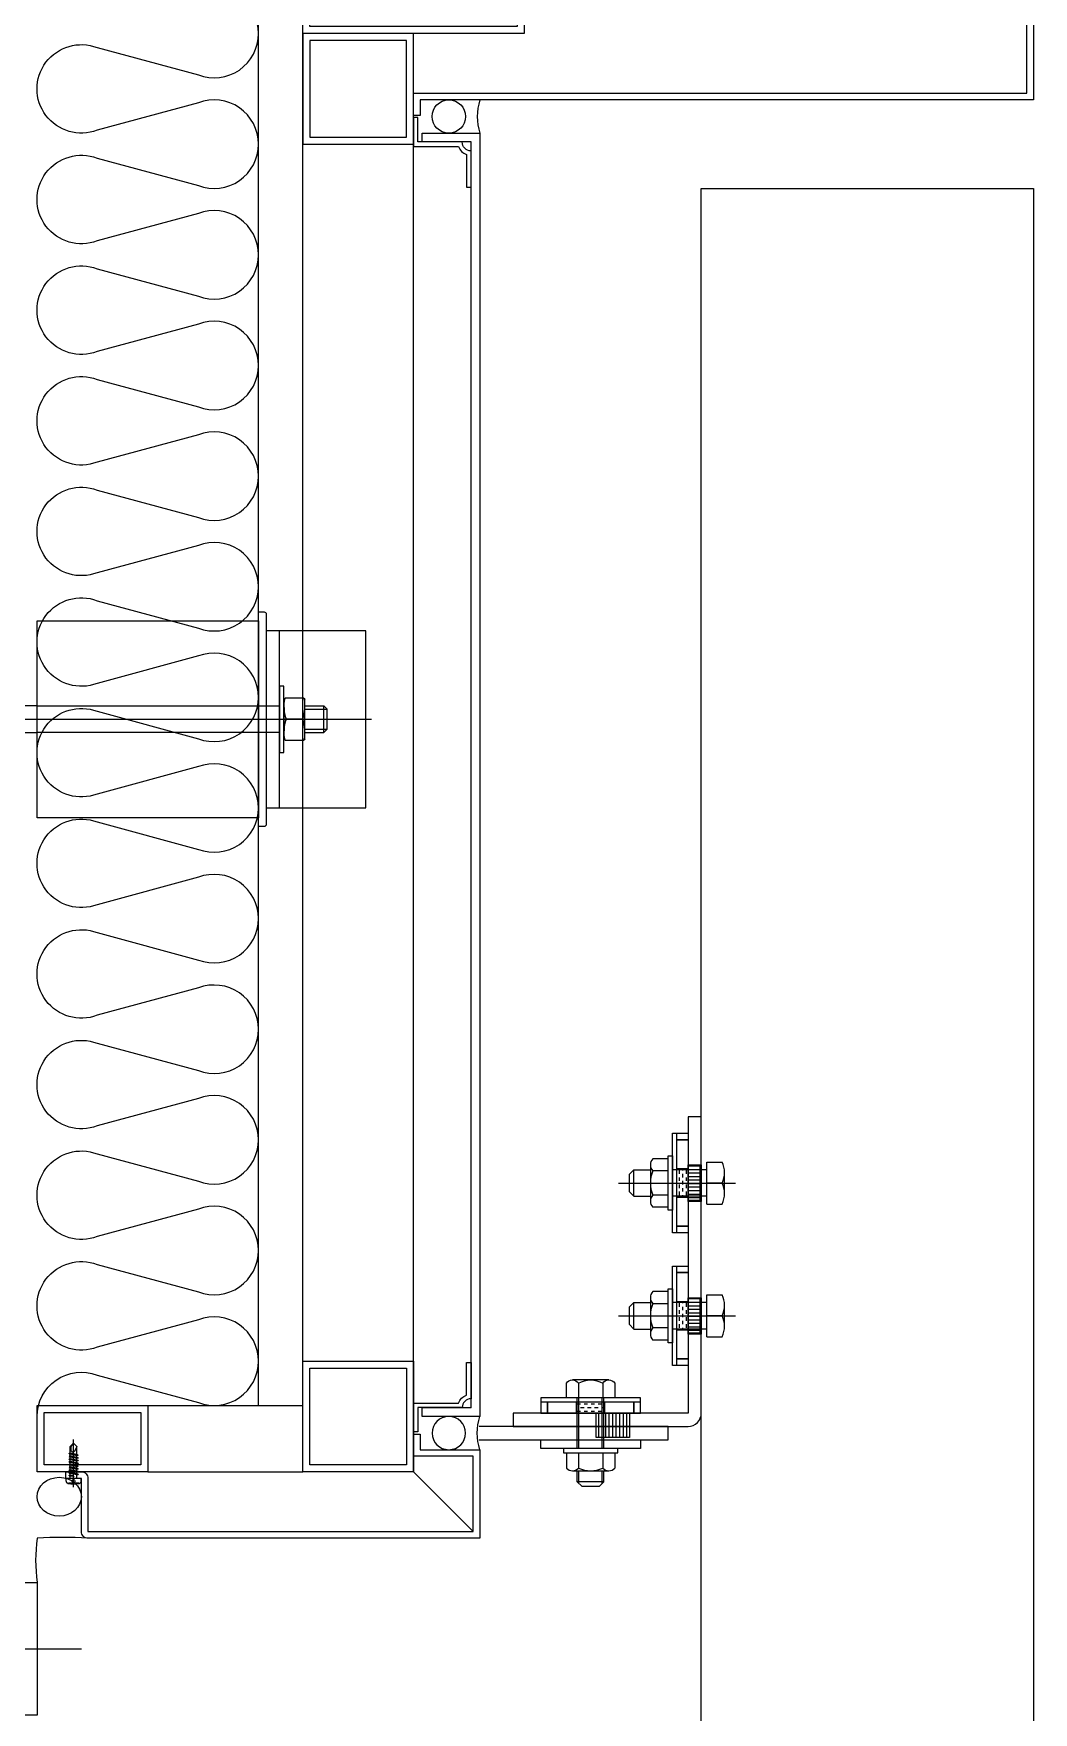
# Model space of a CAD drawing. Header units: millimetres. Extents: x 19868 to 801382, y -4805 to 85279.
# Drawn here: x 369787 to 370238, y 50420 to 51179 of the extents above; entities that cross this region are included whole.
import ezdxf

# ---------------------------------------------------------------- set-up
doc = ezdxf.new("R2010")
doc.units = ezdxf.units.MM
doc.header["$LTSCALE"] = 250
for name, pattern in [('CENTER', [50.8, 31.75, -6.35, 6.35, -6.35]), ('HID', [2.8, 1.8, -1]), ('HIDDEN', [9.525, 6.35, -3.175]), ('HIDDEN2', [4.7625, 3.175, -1.5875])]:
    doc.linetypes.add(name, pattern=pattern)
for name, color, linetype in [('-입면선1', 2, 'Continuous'), ('0-Sheet', 7, 'Continuous'), ('4', 4, 'Continuous'), ('A-ELE-4', 4, 'Continuous'), ('A-ETC-8', 8, 'Continuous'), ('A-FIN', 6, 'Continuous'), ('A-FIN-9', 7, 'Continuous'), ('EXTRUSION', 7, 'Continuous'), ('fastener', 1, 'Continuous'), ('INSUL', 8, 'Continuous'), ('ISL', 251, 'Continuous'), ('S-TEEL', 4, 'Continuous'), ('SCREW', 1, 'Continuous'), ('SEALANT', 252, 'Continuous')]:
    doc.layers.add(name, color=color, linetype=linetype)

# ---------------------------------------------------------------- blocks, each defined once
blk = doc.blocks.new('A$C632c858f')
at = {"layer": 'A-ETC-8'}
blk.add_arc((-2.84, 0), 24.04, 341.82483, 18.17517, dxfattribs=at)
blk.add_ellipse((34.03, 0), major_axis=(7.59, 0), ratio=0.987937, dxfattribs=at)
blk = doc.blocks.new('A$Cae507117')
at = {"layer": 'A-ETC-8'}
for points in [[(-50, 0), (-50, -50), (0, -50), (0, 0)], [(-46.8, -3.2), (-46.8, -46.8), (-3.2, -46.8), (-3.2, -3.2)]]:
    blk.add_lwpolyline(points, close=True, dxfattribs=at)
blk = doc.blocks.new('A$C79923ea7')
at = {"layer": 'INSUL'}
blk.add_line((30, -3029.86), (270, -3029.86), dxfattribs=at)
blk.add_lwpolyline([(250, -2999.86), (250, -3059.86), (50, -3059.86), (50, -2999.86)], close=True, dxfattribs=at)
blk.add_arc((328.61, -2989.86), 79.25, 172.75077, 187.24923, dxfattribs=at)
blk = doc.blocks.new('너트 M12')
for p, q in [((-9, 0), (9, 0)), ((-9.5, -9), (-9.5, -0.5)), ((0, -8.27), (0, -1.23)), ((9.5, -0.5), (9.5, -9)), ((9, -9.5), (-9, -9.5))]:
    blk.add_line(p, q)
for centre, start, end in [((-9, -0.5), 90, 180), ((9, -0.5), 0, 90), ((-9, -9), 180, 270), ((9, -9), 270, 0)]:
    blk.add_arc(centre, 0.5, start, end)
at = {"extrusion": (0, 0, -1)}
for centre, major_axis, ratio, start_param, end_param in [((-4.75, -0.94), (-4.75, 0.31), 0.185359, -0.024388, 3.141593), ((4.75, -0.94), (4.75, 0.31), 0.185108, 3.141593, 6.30754), ((-4.75, -8.56), (4.75, 0.31), 0.187111, 0, 3.166211), ((4.75, -8.56), (-4.75, 0.31), 0.185991, 3.117121, 6.283185)]:
    blk.add_ellipse(centre, major_axis=major_axis, ratio=ratio, start_param=start_param, end_param=end_param, dxfattribs=at)
blk = doc.blocks.new('A$C24f26f47')
at = {"layer": 'A-ETC-8'}
for p, q in [((-534, -170.5), (-534, -179.5)), ((-532, -169), (-532.5, -169)), ((-521, -170.5), (-532, -169)), ((-526.57, -169.75), (-526.57, -171.46)), ((-526.12, -172.3), (-524.32, -173.5)), ((-510.57, -168.75), (-525.57, -168.75)), ((-516.07, -174), (-522.66, -174)), ((-521, -170.5), (-507, -170.5)), ((-515.57, -173.5), (-515.57, -173)), ((-511.57, -177), (-511.57, -173)), ((-510.57, -168.75), (-507.57, -168.75)), ((-507.57, -168.75), (-507.57, -181.25)), ((-507, -181), (-507, -169)), ((-504, -169), (-507, -169)), ((-504, -181), (-504, -169)), ((-450, -169), (-504, -169)), ((-450, -169), (-340.5, -169)), ((-329.02, -169), (-320.5, -169)), ((-329.02, -170.5), (-319, -170.5)), ((-320.5, -181), (-320.5, -169)), ((-319, -170.5), (-320.5, -169)), ((-319, -179.5), (-319, -170.5)), ((-544, -175), (-299, -175)), ((-532.5, -181), (-532, -181)), ((-532, -181), (-521, -179.5)), ((-526.57, -178.53), (-526.57, -180.25)), ((-526.12, -177.7), (-524.32, -176.5)), ((-525.57, -181.25), (-510.57, -181.25)), ((-516.07, -176), (-522.66, -176)), ((-521, -179.5), (-507, -179.5)), ((-515.57, -177), (-515.57, -176.5)), ((-510.57, -181.25), (-507.57, -181.25)), ((-507, -181), (-504, -181)), ((-504, -181), (-450, -181)), ((-340.5, -181), (-450, -181)), ((-329.17, -179.5), (-319, -179.5)), ((-329.04, -181), (-320.5, -181)), ((-319, -179.5), (-320.5, -181))]:
    blk.add_line(p, q, dxfattribs=at)
blk.add_lwpolyline([(-346.5, -127.5), (-346.5, -222.5, -0.414214), (-347.5, -223.5), (-350, -223.5), (-350, -126.5), (-347.5, -126.5, -0.414214)], format="xyb", close=True, dxfattribs=at)
for points in [[(-350, -130.5), (-350, -219.5), (-450, -219.5), (-450, -130.5)], [(-301.5, -135), (-346.5, -135), (-346.5, -215), (-301.5, -215)], [(-346.5, -215), (-340.5, -215), (-340.5, -135), (-346.5, -135)], [(-340.5, -160), (-340.5, -190), (-338.5, -190), (-338.5, -160)]]:
    blk.add_lwpolyline(points, close=True, dxfattribs=at)
for centre, radius, start, end in [((-532.5, -170.5), 1.5, 90, 180), ((-525.57, -169.75), 1, 90, 180), ((-525.57, -171.46), 1, 180, 236.30993), ((-522.66, -171), 3, 236.30993, 270), ((-516.07, -173.5), 0.5, 270, 0), ((-513.57, -173), 2, 90, 180), ((-513.57, -173), 2, 0, 90), ((-532.5, -179.5), 1.5, 180, 270), ((-525.57, -178.53), 1, 123.69007, 180), ((-525.57, -180.25), 1, 180, 270), ((-522.66, -179), 3, 90, 123.69007), ((-516.07, -176.5), 0.5, 0, 90), ((-513.57, -177), 2, 180, 270), ((-513.57, -177), 2, 270, 0)]:
    blk.add_arc(centre, radius, start, end, dxfattribs=at)
at = {"layer": 'A-ETC-8', "xscale": -1.000000000000001, "rotation": 90}
blk.add_blockref('너트 M12', (-338.5, -175), dxfattribs=at)
blk = doc.blocks.new('PH-4-16')
at = {"layer": 'SCREW'}
for p, q in [((-1.51, 0), (-1.51, -0.97)), ((1.51, 0), (1.51, -1.59)), ((0.05, -0.87), (-2.01, -1.2)), ((2, -1.79), (-2.01, -2.45)), ((2, -3.03), (-2.01, -3.69)), ((2, -4.27), (-2.01, -4.93)), ((2, -5.51), (-2.01, -6.17)), ((2, -6.75), (-2.01, -7.41)), ((-2, -1.27), (-1.51, -1.47)), ((-2, -2.51), (-1.51, -2.71)), ((-2, -3.75), (-1.51, -3.95)), ((-2, -4.99), (-1.51, -5.2)), ((-2, -6.24), (-1.51, -6.44)), ((-2, -7.48), (-1.51, -7.68)), ((-1.99, -1.17), (-1.51, -0.97)), ((-1.99, -2.41), (-1.51, -2.21)), ((-1.99, -3.65), (-1.51, -3.45)), ((-1.99, -4.89), (-1.51, -4.69)), ((-1.99, -6.13), (-1.51, -5.93)), ((-1.99, -7.37), (-1.51, -7.17)), ((0.07, -0.97), (-1.95, -1.3)), ((1.99, -1.89), (-1.95, -2.54)), ((1.99, -3.13), (-1.95, -3.78)), ((1.99, -4.37), (-1.95, -5.02)), ((1.99, -5.61), (-1.95, -6.26)), ((1.99, -6.86), (-1.95, -7.5)), ((0.05, -0.87), (-1.51, -0.97)), ((0.07, -0.97), (-1.51, -1.47)), ((-1.51, -1.47), (-1.51, -2.21)), ((1.51, -1.59), (-1.51, -2.21)), ((1.51, -2.09), (-1.51, -2.71)), ((-1.51, -2.71), (-1.51, -3.45)), ((1.51, -2.83), (-1.51, -3.45)), ((1.51, -3.33), (-1.51, -3.95)), ((1.51, -4.07), (-1.51, -4.69)), ((1.51, -4.57), (-1.51, -5.2)), ((-1.51, -5.2), (-1.51, -5.93)), ((1.51, -5.31), (-1.51, -5.93)), ((1.51, -5.81), (-1.51, -6.44)), ((-1.51, -6.44), (-1.51, -7.17)), ((1.51, -6.55), (-1.51, -7.17)), ((1.51, -7.05), (-1.51, -7.68)), ((1.51, -1.59), (2, -1.79)), ((1.99, -1.89), (1.51, -2.09)), ((1.51, -2.09), (1.51, -2.83)), ((2, -3.03), (1.51, -2.83)), ((1.99, -3.13), (1.51, -3.33)), ((1.51, -3.33), (1.51, -4.07)), ((2, -4.27), (1.51, -4.07)), ((1.99, -4.37), (1.51, -4.57)), ((1.51, -4.57), (1.51, -5.31)), ((2, -5.51), (1.51, -5.31)), ((1.99, -5.61), (1.51, -5.81)), ((1.51, -5.81), (1.51, -6.55)), ((2, -6.75), (1.51, -6.55)), ((1.99, -6.86), (1.51, -7.05)), ((1.51, -7.05), (1.51, -7.79)), ((2, -7.99), (-2.01, -8.65)), ((2, -9.23), (-2.01, -9.89)), ((2, -10.47), (-2.01, -11.13)), ((-2, -8.72), (-1.51, -8.92)), ((-2, -9.96), (-1.51, -10.16)), ((-2, -11.2), (-1.51, -11.4)), ((-1.99, -8.61), (-1.51, -8.41)), ((-1.99, -9.85), (-1.51, -9.66)), ((-1.99, -11.09), (-1.51, -10.9)), ((1.99, -8.1), (-1.95, -8.75)), ((1.99, -9.34), (-1.95, -9.99)), ((1.99, -10.58), (-1.95, -11.23)), ((-1.51, -7.68), (-1.51, -8.41)), ((1.51, -7.79), (-1.51, -8.41)), ((1.51, -8.29), (-1.51, -8.92)), ((-1.51, -8.92), (-1.51, -9.66)), ((1.51, -9.03), (-1.51, -9.66)), ((1.51, -9.53), (-1.51, -10.16)), ((-1.51, -10.16), (-1.51, -10.9)), ((1.51, -10.27), (-1.51, -10.9)), ((1.51, -10.77), (-1.51, -11.4)), ((-1.51, -11.4), (-1.51, -14.46)), ((-1.51, -14.46), (-1.14, -14.46)), ((0, -16), (-1.51, -14.46)), ((-1.14, -12.61), (-1.14, -14.46)), ((-1.14, -14.46), (0, -16)), ((0, -16), (1.51, -14.49)), ((1.51, -14.49), (0.4, -12.23)), ((2, -7.99), (1.51, -7.79)), ((1.99, -8.1), (1.51, -8.29)), ((1.51, -8.29), (1.51, -9.03)), ((2, -9.23), (1.51, -9.03)), ((1.99, -9.34), (1.51, -9.53)), ((1.51, -9.53), (1.51, -10.27)), ((2, -10.47), (1.51, -10.27)), ((1.99, -10.58), (1.51, -10.77)), ((1.51, -10.77), (1.51, -14.49))]:
    blk.add_line(p, q, dxfattribs=at)
at = {"layer": 'SCREW', "color": 1, "linetype": 'CENTER'}
blk.add_line((0, 3.95), (0, -17.67), dxfattribs=at)
at = {"layer": 'SCREW', "linetype": 'HIDDEN2'}
blk.add_line((-1.51, -3.95), (-1.51, -4.69), dxfattribs=at)
at = {"layer": 'SCREW'}
blk.add_lwpolyline([(3.48, 0.99), (3.48, 0), (-3.48, 0), (-3.48, 0.99, -0.336479), (-2.53, 2.23, -0.138717), (2.53, 2.23, -0.336479)], format="xyb", close=True, dxfattribs=at)
blk.add_lwpolyline([(-2.53, 2.23), (-2.31, 2.03), (-2.06, 1.94), (-1.79, 1.92), (-1.52, 1.95), (-1.25, 2.02), (-1.01, 2.09), (-0.81, 2.13), (-0.65, 2.14), (-0.55, 2.08), (-0.5, 1.96), (-0.49, 1.8), (-0.49, 1.61), (-0.51, 1.41), (-0.52, 1.2), (-0.51, 1.01), (-0.47, 0.84), (-0.39, 0.71), (-0.28, 0.61), (-0.14, 0.55), (0, 0.53), (0.14, 0.55), (0.28, 0.61), (0.39, 0.71), (0.47, 0.84), (0.51, 1.01), (0.52, 1.2), (0.51, 1.41), (0.49, 1.61), (0.49, 1.8), (0.5, 1.96), (0.55, 2.08), (0.65, 2.14), (0.81, 2.13), (1.01, 2.09), (1.25, 2.02), (1.52, 1.95), (1.79, 1.92), (2.06, 1.94), (2.31, 2.03), (2.53, 2.23)], dxfattribs=at)
for centre, radius, start, end in [((-1.92, -1.23), 0.0931, 139.86612, 209.92465), ((-1.92, -2.47), 0.0931, 139.86612, 209.92465), ((-1.92, -3.71), 0.0931, 139.86612, 209.92465), ((-1.92, -4.95), 0.0931, 139.86612, 209.92465), ((-1.92, -6.19), 0.0931, 139.86612, 209.92465), ((-1.92, -7.43), 0.0931, 139.86612, 209.92465), ((0.03, -0.92), 0.0605, 310.72712, 69.31493), ((1.92, -1.83), 0.0931, 319.86612, 29.92465), ((1.92, -3.07), 0.0931, 319.86612, 29.92465), ((1.92, -4.31), 0.0931, 319.86612, 29.92465), ((1.92, -5.55), 0.0931, 319.86612, 29.92465), ((1.92, -6.8), 0.0931, 319.86612, 29.92465), ((-1.92, -8.67), 0.0931, 139.86612, 209.92465), ((-1.92, -9.91), 0.0931, 139.86612, 209.92465), ((-1.92, -11.15), 0.0931, 139.86612, 209.92465), ((-0.33, -12.61), 0.815, 27.36497, 180), ((1.92, -8.04), 0.0931, 319.86612, 29.92465), ((1.92, -9.28), 0.0931, 319.86612, 29.92465), ((1.92, -10.52), 0.0931, 319.86612, 29.92465)]:
    blk.add_arc(centre, radius, start, end, dxfattribs=at)
blk = doc.blocks.new('A$C75f647f4')
at = {"layer": 'A-ETC-8'}
for points in [[(0, -30), (0, 0), (-50, 0), (-50, -30)], [(-3.2, -26.8), (-3.2, -3.2), (-46.8, -3.2), (-46.8, -26.8)]]:
    blk.add_lwpolyline(points, close=True, dxfattribs=at)
blk = doc.blocks.new('A$C7dfb73f4')
at = {"layer": '-입면선1', "linetype": 'HIDDEN', "ltscale": 0.005}
h = blk.add_hatch(dxfattribs=at)
h.set_pattern_fill('DASH', color=1, scale=0.5, angle=90)
h.set_pattern_definition([(90, (10330.2108, -2366.9048), (-1.5875, 1.5875), [1.5875, -1.5875])])
h.paths.add_polyline_path([(97, 96), (92, 96), (92, 109), (97, 109)])
h = blk.add_hatch(dxfattribs=at)
h.set_pattern_fill('DASH', color=1, scale=0.5, angle=90)
h.set_pattern_definition([(90, (10330.2108, -2426.9048), (-1.5875, 1.5875), [1.5875, -1.5875])])
h.paths.add_polyline_path([(97, 36), (92, 36), (92, 49), (97, 49)])
at = {"layer": '4', "linetype": 'HID', "lineweight": 25, "transparency": 33554687}
h = blk.add_hatch(dxfattribs=at)
h.set_pattern_fill('LINE', color=1, scale=0.5, angle=180)
h.set_pattern_definition([(0, (6095.9783, -1582.2153), (0, 1.5875), [])])
h.paths.add_polyline_path([(97, 94.81), (102.5, 94.81), (102.5, 110.19), (97, 110.19)])
h = blk.add_hatch(dxfattribs=at)
h.set_pattern_fill('LINE', color=1, scale=0.5, angle=180)
h.set_pattern_definition([(0, (6095.9783, -1642.2153), (0, 1.5875), [])])
h.paths.add_polyline_path([(97, 34.81), (102.5, 34.81), (102.5, 50.19), (97, 50.19)])
at = {"layer": '4', "linetype": 'HIDDEN', "ltscale": 0.005}
h = blk.add_hatch(dxfattribs=at)
h.set_pattern_fill('DASH', color=1, scale=0.5)
h.set_pattern_definition([(360, (7420.1095, -832.5626), (1.5875, 1.5875), [1.5875, -1.5875])])
h.paths.add_polyline_path([(59.5, -1.5), (59.5, 3.5), (46.5, 3.5), (46.5, -1.5)])
at = {"layer": '4', "linetype": 'HID', "lineweight": 25, "transparency": 33554687}
h = blk.add_hatch(dxfattribs=at)
h.set_pattern_fill('LINE', color=1, scale=0.5, angle=270)
h.set_pattern_definition([(270, (12227.3303, -389.5771), (1.5875, -7e-16), [])])
h.paths.add_polyline_path([(55.59, -1.5), (70.59, -1.5), (70.59, -12.5), (55.59, -12.5)])
at = {"layer": '-입면선1', "color": 1, "linetype": 'HIDDEN', "ltscale": 0.005, "elevation": 0}
for points in [[(92, 109), (97, 109), (97, 96), (92, 96)], [(92, 49), (97, 49), (97, 36), (92, 36)]]:
    blk.add_lwpolyline(points, close=True, dxfattribs=at)
at = {"layer": '4', "elevation": 0}
blk.add_lwpolyline([(103, -1.5), (103, 132.5), (97, 132.5), (97, -1.5), (18, -1.5), (18, -7.5), (97, -7.5, 0.414214)], format="xyb", close=True, dxfattribs=at)
for points in [[(92, 80), (90, 80), (90, 125), (92, 125), (97, 125), (97, 80), (92, 80), (92, 83), (97, 83), (92, 83), (92, 122), (97, 122), (92, 122), (92, 125)], [(92, 20), (90, 20), (90, 65), (92, 65), (97, 65), (97, 20), (92, 20), (92, 23), (97, 23), (92, 23), (92, 62), (97, 62), (92, 62), (92, 65)], [(75.5, 3.5), (75.5, 5.5), (30.5, 5.5), (30.5, 3.5), (30.5, -1.5), (75.5, -1.5), (75.5, 3.5), (72.5, 3.5), (72.5, -1.5), (72.5, 3.5), (33.5, 3.5), (33.5, -1.5), (33.5, 3.5), (30.5, 3.5)], [(2.63, -13.5), (88, -13.5), (88, -7.5), (2.63, -7.5)]]:
    blk.add_lwpolyline(points, dxfattribs=at)
at = {"layer": '4', "color": 8, "linetype": 'HID', "lineweight": 25, "elevation": 0}
for points in [[(97, 110.69), (103, 110.69), (103, 94.2), (97, 94.2)], [(97, 50.69), (103, 50.69), (103, 34.2), (97, 34.2)]]:
    blk.add_lwpolyline(points, close=True, dxfattribs=at)
at = {"layer": '4', "color": 1, "linetype": 'HID', "lineweight": 25, "elevation": 0}
for points in [[(97, 94.81), (102.5, 94.81), (102.5, 110.19), (97, 110.19)], [(97, 34.81), (102.5, 34.81), (102.5, 50.19), (97, 50.19)], [(55.59, -1.5), (70.59, -1.5), (70.59, -12.5), (55.59, -12.5)]]:
    blk.add_lwpolyline(points, close=True, dxfattribs=at)
at = {"layer": '4', "color": 1, "linetype": 'HIDDEN', "ltscale": 0.005, "elevation": 0}
blk.add_lwpolyline([(46.5, 3.5), (46.5, -1.5), (59.5, -1.5), (59.5, 3.5)], close=True, dxfattribs=at)
at = {"layer": 'fastener'}
for p, q in [((72.54, 108.5, 0), (70.54, 106.5, 0)), ((70.54, 98.5, 0), (70.54, 106.5, 0)), ((72.54, 96.5, 0), (72.54, 108.5, 0)), ((72.54, 108.5, 0), (80, 108.5, 0)), ((80, 110.72, 0), (80, 94.28, 0)), ((88, 113.45, 0), (81.13, 113.45, 0)), ((88, 107.98, 0), (81.13, 107.98, 0)), ((105.5, 108.5, 0), (90, 108.5, 0)), ((105.5, 112, 0), (112.5, 112, 0)), ((105.5, 93, 0), (105.5, 112, 0)), ((113.5, 98.25, 0), (113.5, 106.75, 0)), ((65.54, 102.5, 0), (118.5, 102.5, 0)), ((112.5, 102.5, 0), (105.5, 102.5, 0)), ((72.54, 96.5, 0), (70.54, 98.5, 0)), ((72.54, 96.5, 0), (80, 96.5, 0)), ((88, 97.02, 0), (81.13, 97.02, 0)), ((88, 91.55, 0), (81.13, 91.55, 0)), ((105.5, 96.5, 0), (90, 96.5, 0)), ((105.5, 93, 0), (112.5, 93, 0)), ((88, 53.45, 0), (81.13, 53.45, 0)), ((72.54, 48.5, 0), (70.54, 46.5, 0)), ((70.54, 38.5, 0), (70.54, 46.5, 0)), ((72.54, 36.5, 0), (72.54, 48.5, 0)), ((72.54, 48.5, 0), (80, 48.5, 0)), ((80, 50.72, 0), (80, 34.28, 0)), ((88, 47.98, 0), (81.13, 47.98, 0)), ((105.5, 48.5, 0), (90, 48.5, 0)), ((105.5, 52, 0), (112.5, 52, 0)), ((105.5, 33, 0), (105.5, 52, 0)), ((113.5, 38.25, 0), (113.5, 46.75, 0)), ((65.54, 42.5, 0), (118.5, 42.5, 0)), ((72.54, 36.5, 0), (70.54, 38.5, 0)), ((112.5, 42.5, 0), (105.5, 42.5, 0)), ((72.54, 36.5, 0), (80, 36.5, 0)), ((88, 37.02, 0), (81.13, 37.02, 0)), ((88, 31.55, 0), (81.13, 31.55, 0)), ((105.5, 36.5, 0), (90, 36.5, 0)), ((105.5, 33, 0), (112.5, 33, 0)), ((61.21, 13.5, 0), (44.79, 13.5, 0)), ((47.52, 12, 0), (47.52, 5.5, 0)), ((58.47, 12, 0), (58.47, 5.5, 0)), ((47, -17.5, 0), (47, 5.5, 0)), ((47.75, -17.5, 0), (47.75, 5.5, 0)), ((58.25, -17.5, 0), (58.25, 5.5, 0)), ((59, -17.5, 0), (59, 5.5, 0)), ((42.05, -19.5, 0), (42.05, -26.37, 0)), ((47.52, -19.5, 0), (47.52, -26.37, 0)), ((58.48, -19.5, 0), (58.48, -26.37, 0)), ((63.95, -19.5, 0), (63.95, -26.37, 0)), ((44.78, -27.5, 0), (61.22, -27.5, 0)), ((47, -32.5, 0), (47, -27.5, 0)), ((47.75, -33.25, 0), (47.75, -27.5, 0)), ((58.25, -33.25, 0), (58.25, -27.5, 0)), ((59, -32.5, 0), (59, -27.5, 0)), ((59, -32.5, 0), (47, -32.5, 0)), ((47, -32.5, 0), (49, -34.5, 0)), ((49, -34.5, 0), (57, -34.5, 0)), ((59, -32.5, 0), (57, -34.5, 0))]:
    blk.add_line(p, q, dxfattribs=at)
at = {"layer": 'fastener', "elevation": 0}
for points in [[(90, 90.25), (88, 90.25), (88, 114.75), (90, 114.75), (90, 90.25)], [(90, 30.25), (88, 30.25), (88, 54.75), (90, 54.75), (90, 30.25)]]:
    blk.add_lwpolyline(points, dxfattribs=at)
blk.add_lwpolyline([(42.05, 5.5), (42.05, 12, -0.547945), (47.52, 12, -0.273973), (58.47, 12, -0.547945), (63.95, 12), (63.95, 5.5)], format="xyb", close=True, dxfattribs=at)
blk.add_lwpolyline([(40.75, -17.5), (40.75, -19.5), (65.25, -19.5), (65.25, -17.5)], close=True, dxfattribs=at)
at = {"layer": 'fastener'}
for centre, radius, start, end in [((83.88, 110.72, 0), 3.88, 135.21641, 224.78359), ((93.92, 102.5, 0), 13.92, 156.80081, 203.19919), ((101.72, 107.25, 0), 11.78, 336.22268, 23.77732), ((101.72, 97.75, 0), 11.78, 336.22268, 23.77732), ((83.88, 94.28, 0), 3.88, 135.21641, 224.78359), ((83.88, 50.72, 0), 3.88, 135.21641, 224.78359), ((93.92, 42.5, 0), 13.92, 156.80081, 203.19919), ((101.72, 47.25, 0), 11.78, 336.22268, 23.77732), ((101.72, 37.75, 0), 11.78, 336.22268, 23.77732), ((83.88, 34.28, 0), 3.88, 135.21641, 224.78359), ((44.78, -23.62, 0), 3.88, 225.21641, 314.78359), ((53, -13.58, 0), 13.92, 246.80081, 293.19919), ((61.22, -23.62, 0), 3.88, 225.21641, 314.78359)]:
    blk.add_arc(centre, radius, start, end, dxfattribs=at)
at = {"layer": 'S-TEEL', "elevation": 0}
blk.add_lwpolyline([(75.5, -17.5), (30.5, -17.5), (30.5, -13.5), (75.5, -13.5)], close=True, dxfattribs=at)
blk = doc.blocks.new('A$C74a2a393')
at = {"layer": 'A-ETC-8'}
for points in [[(-50, -100), (-50, 0), (0, 0), (0, -100)], [(-46.8, -96.8), (-46.8, -3.2), (-3.2, -3.2), (-3.2, -96.8)]]:
    blk.add_lwpolyline(points, close=True, dxfattribs=at)

msp = doc.modelspace()

# ---------------------------------------------------------------- linework, layer by layer
at = {"layer": '0-Sheet', "color": 8}
for p, q in [((369838.21, 50558.93), (369908.21, 50558.93)), ((369838.21, 50528.93), (369908.21, 50528.93))]:
    msp.add_line(p, q, dxfattribs=at)
at = {"layer": '0-Sheet'}
msp.add_lwpolyline([(369958.21, 51141.93), (369958.21, 51151.93), (370235.21, 51151.93), (370235.21, 51185.93), (370193.21, 51185.93), (370193.21, 51195.93), (370196.21, 51195.93), (370196.21, 51195.93), (370196.21, 51188.93), (370238.21, 51188.93), (370238.21, 51148.93), (369961.21, 51148.93), (369961.21, 51141.93), (369961.21, 51141.93)], close=True, dxfattribs=at)
msp.add_lwpolyline([(369811.21, 50501.93), (369985.21, 50501.93), (369985.21, 50535.93), (369958.21, 50535.93), (369958.21, 50545.93), (369961.21, 50545.93), (369961.21, 50538.93), (369988.21, 50538.93), (369988.21, 50498.93), (369811.2, 50498.93)], dxfattribs=at)
at = {"layer": '0-Sheet', "elevation": 0}
msp.add_lwpolyline([(369811.21, 50498.93, -0.414214), (369808.21, 50501.93), (369808.21, 50525.93), (369801.21, 50525.93), (369801.21, 50528.93), (369808.21, 50528.93, -0.414214), (369811.21, 50525.93), (369811.21, 50501.93)], format="xyb", dxfattribs=at)
at = {"layer": 'A-ELE-4'}
msp.add_lwpolyline([(370088.21, 51108.93), (370238.21, 51108.93), (370238.21, 43688.93), (370088.21, 43688.93)], close=True, dxfattribs=at)
at = {"layer": 'A-ETC-8'}
for p, q in [((369908.21, 50578.86), (369908.21, 51178.93)), ((369958.21, 50528.93), (369958.21, 51178.93)), ((369958.21, 50535.93), (369958.21, 50528.93)), ((369958.21, 50528.93), (369985.21, 50501.93))]:
    msp.add_line(p, q, dxfattribs=at)
for points in [[(369980.21, 51129.93), (369960.21, 51129.93), (369960.21, 51140.93), (369958.21, 51140.93), (369958.21, 51127.93), (369978.55, 51127.93, 0.226541), (369982.21, 51124.27), (369982.21, 51109.58), (369984.21, 51109.58), (369984.21, 51125.93, -0.414214)], [(369980.21, 50557.93), (369960.21, 50557.93), (369960.21, 50546.93), (369958.21, 50546.93), (369958.21, 50559.93), (369978.55, 50559.93, -0.226541), (369982.21, 50563.59), (369982.21, 50578.28), (369984.21, 50578.28), (369984.21, 50561.93, 0.414214)]]:
    msp.add_lwpolyline(points, format="xyb", close=True, dxfattribs=at)
at = {"layer": 'A-FIN'}
for points in [[(369984.21, 50557.86), (369984.21, 51129.93), (369962.21, 51129.93), (369962.21, 51129.93), (369962.21, 51133.93), (369988.21, 51133.93), (369988.21, 50553.86)], [(369988.21, 50553.93), (369962.21, 50553.93), (369962.21, 50557.93), (369984.21, 50557.93)]]:
    msp.add_lwpolyline(points, dxfattribs=at)
at = {"layer": 'ISL'}
msp.add_line((369888.21, 50558.93), (369888.21, 76138.61), dxfattribs=at)
msp.add_lwpolyline([(369788.21, 50553.92, -0.525094), (369815.31, 50572.63), (369861.11, 50560.23, 0.524856), (369888.21, 50578.93, 0.524856), (369861.11, 50597.63), (369815.31, 50585.23, -1.449198), (369815.31, 50622.63), (369861.11, 50610.23, 0.524856), (369888.21, 50628.93, 0.524856), (369861.11, 50647.63), (369815.31, 50635.23, -1.449198), (369815.31, 50672.63), (369861.11, 50660.23, 0.524856), (369888.21, 50678.93, 0.524856), (369861.11, 50697.63), (369815.31, 50685.23, -1.449198), (369815.31, 50722.63), (369861.11, 50710.23, 0.524856), (369888.21, 50728.93, 0.524856), (369861.11, 50747.63), (369815.31, 50735.23, -1.449198), (369815.31, 50772.63), (369861.11, 50760.23, 0.524856), (369888.21, 50778.93, 0.524856), (369861.11, 50797.63), (369815.31, 50785.23, -1.449198), (369815.31, 50822.63), (369861.11, 50810.23, 0.524856), (369888.21, 50828.93, 0.524856), (369861.11, 50847.63), (369815.31, 50835.23, -1.449198), (369815.31, 50872.63), (369861.11, 50860.23, 0.524856), (369888.21, 50878.93, 0.524856), (369861.11, 50897.63), (369815.31, 50885.23, -1.449198), (369815.31, 50922.63), (369861.11, 50910.23, 0.524856), (369888.21, 50928.93, 0.524856), (369861.11, 50947.63), (369815.31, 50935.23, -1.449198), (369815.31, 50972.63), (369861.11, 50960.23, 0.524856), (369888.21, 50978.93, 0.524856), (369861.11, 50997.63), (369815.31, 50985.23, -1.449198), (369815.31, 51022.63), (369861.11, 51010.23, 0.524856), (369888.21, 51028.93, 0.524856), (369861.11, 51047.63), (369815.31, 51035.23, -1.449198), (369815.31, 51072.63), (369861.11, 51060.23, 0.524856), (369888.21, 51078.93, 0.524856), (369861.11, 51097.63), (369815.31, 51085.23, -1.449198), (369815.31, 51122.63), (369861.11, 51110.23, 0.524856), (369888.21, 51128.93, 0.524856), (369861.11, 51147.63), (369815.31, 51135.23, -1.449198), (369815.31, 51172.63), (369861.11, 51160.23, 0.524856), (369888.21, 51178.93, 0.524856), (369861.11, 51197.63)], format="xyb", dxfattribs=at)
at = {"layer": 'SEALANT'}
msp.add_arc((369799.71, 50302.94, 0), 196.33, 86.64197, 93.35803, dxfattribs=at)
msp.add_ellipse((369798.21, 50517.67, 0), major_axis=(10, 0), ratio=0.878162, dxfattribs=at)

# ---------------------------------------------------------------- block references
at = {"layer": 'A-ETC-8'}
for name, p, rotation in [('A$C74a2a393', (369908.21, 51228.93), 90), ('A$Cae507117', (369908.21, 51128.93), 180), ('A$C632c858f', (370008.21, 51141.43), 180)]:
    msp.add_blockref(name, p, dxfattribs=dict(at, rotation=rotation))
for name, p in [('A$C24f26f47', (370238.21, 51044.06)), ('A$C79923ea7', (369538.21, 53478.79))]:
    msp.add_blockref(name, p, dxfattribs=at)
at = {"layer": 'A-ETC-8', "xscale": -1}
for name, p in [('A$Cae507117', (369908.21, 50578.93)), ('A$C632c858f', (370008.21, 50546.43))]:
    msp.add_blockref(name, p, dxfattribs=at)
at = {"layer": 'A-FIN-9', "xscale": -1, "rotation": 180}
msp.add_blockref('A$C75f647f4', (369838.21, 50528.93), dxfattribs=at)
at = {"layer": 'EXTRUSION', "xscale": -1, "rotation": 180}
msp.add_blockref('PH-4-16', (369804.71, 50525.93, 0), dxfattribs=at)
at = {"layer": 'S-TEEL'}
msp.add_blockref('A$C7dfb73f4', (369985.21, 50556.93), dxfattribs=at)

doc.saveas('drawing.dxf')
